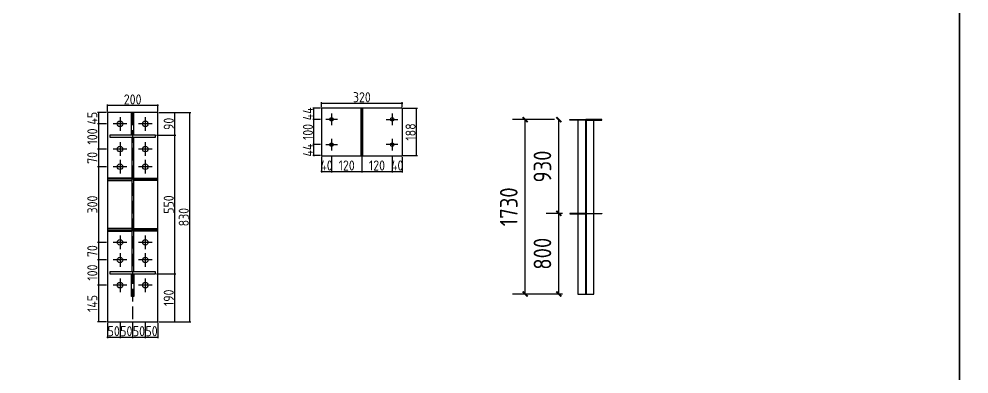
# Model space of a CAD drawing. Extents: x 102162 to 621267, y -39398 to 328893.
# Drawn here: x 306285 to 325102, y 268129 to 275171 of the extents above; entities that cross this region are included whole.
import ezdxf

# ---------------------------------------------------------------- set-up
doc = ezdxf.new("R2010")
doc.units = 0
doc.header["$LTSCALE"] = 1000
doc.header["$MEASUREMENT"] = 0
doc.linetypes.add('DASH', pattern=[0.35, 0.25, -0.1])
doc.styles.get("Standard").update_dxf_attribs({"font": 'gbenor.shx', "bigfont": 'gbcbig.shx'})
doc.dimstyles.get("Standard").update_dxf_attribs({"dimscale": 100, "dimtxt": 3.5, "dimasz": 1, "dimexe": 2.5, "dimexo": 3, "dimgap": 1.5, "dimtad": 1, "dimdec": 0, "dimzin": 0, "dimdsep": 46, "dimtxsty": 'Standard', "dimblk": 'ARCHTICK', "dimcen": 0.09, "dimadec": 0, "dimazin": 0, "dimtfac": 1, "dimtdec": 0, "dimtix": 1, "dimtmove": 2, "dimatfit": 3, "dimfxl": 1, "dimtolj": 1, "dimtzin": 0, "dimarcsym": 0})

# ---------------------------------------------------------------- blocks, each defined once
blk = doc.blocks.new('_ArchTick')
at = {"color": 0, "linetype": 'ByBlock', "const_width": 0.4}
blk.add_lwpolyline([(-0.5, -0.5), (0.5, 0.5)], dxfattribs=at)
blk = doc.blocks.new('*D5952')
at = {"color": 3, "lineweight": -2}
for p, q in [((317053, 271315), (316728, 271315)), ((316978, 269715), (316978, 271315)), ((317053, 269715), (316728, 269715))]:
    blk.add_line(p, q, dxfattribs=at)
at = {"layer": 'Defpoints', "color": 0}
for p in [(316978, 271315), (317353, 271315), (317353, 269715)]:
    blk.add_point(p, dxfattribs=at)
at = {"color": 3, "lineweight": -2, "xscale": 100, "yscale": 100, "zscale": 100}
for p, rotation in [((316978, 271315), 90), ((316978, 269715), 270)]:
    blk.add_blockref('_ArchTick', p, dxfattribs=dict(at, rotation=rotation))
at = {"color": 0, "insert": (316653, 270515), "char_height": 350, "attachment_point": 5, "rotation": 90}
blk.add_mtext('\\A1;800', dxfattribs=at)
blk = doc.blocks.new('*D5953')
at = {"color": 3, "lineweight": -2}
for p, q in [((316893, 273175), (316728, 273175)), ((316978, 271315), (316978, 273175)), ((316893, 271315), (316728, 271315))]:
    blk.add_line(p, q, dxfattribs=at)
at = {"layer": 'Defpoints', "color": 0}
for p in [(316978, 273175), (317193, 273175), (317193, 271315)]:
    blk.add_point(p, dxfattribs=at)
at = {"color": 3, "lineweight": -2, "xscale": 100, "yscale": 100, "zscale": 100}
for p, rotation in [((316978, 273175), 90), ((316978, 271315), 270)]:
    blk.add_blockref('_ArchTick', p, dxfattribs=dict(at, rotation=rotation))
at = {"color": 0, "insert": (316653, 272245), "char_height": 350, "attachment_point": 5, "rotation": 90}
blk.add_mtext('\\A1;930', dxfattribs=at)
blk = doc.blocks.new('*D5917')
at = {"color": 3, "lineweight": -2}
for p, q in [((316893, 273175), (316061, 273175)), ((316311, 269715), (316311, 273175)), ((317053, 269715), (316061, 269715))]:
    blk.add_line(p, q, dxfattribs=at)
at = {"layer": 'Defpoints', "color": 0}
for p in [(316311, 273175), (317193, 273175), (317353, 269715)]:
    blk.add_point(p, dxfattribs=at)
at = {"color": 3, "lineweight": -2, "xscale": 100, "yscale": 100, "zscale": 100}
for p, rotation in [((316311, 273175), 90), ((316311, 269715), 270)]:
    blk.add_blockref('_ArchTick', p, dxfattribs=dict(at, rotation=rotation))
at = {"color": 0, "insert": (315986, 271445), "char_height": 350, "attachment_point": 5, "rotation": 90}
blk.add_mtext('\\A1;1730', dxfattribs=at)
blk = doc.blocks.new('*D5986')
at = {"color": 0, "lineweight": -2}
for p, q in [((308036, 269146), (308036, 268839)), ((308286, 269146), (308286, 268839)), ((308026, 268859), (308296, 268859))]:
    blk.add_line(p, q, dxfattribs=at)
at = {"layer": 'Defpoints', "color": 0}
for p in [(308036, 269166), (308286, 269166), (308286, 268859)]:
    blk.add_point(p, dxfattribs=at)
at = {"color": 0, "lineweight": -2, "xscale": 10, "yscale": 10, "zscale": 10, "rotation": 180}
blk.add_blockref('_ArchTick', (308036, 268859), dxfattribs=at)
at = {"color": 0, "lineweight": -2, "xscale": 10, "yscale": 10, "zscale": 10}
blk.add_blockref('_ArchTick', (308286, 268859), dxfattribs=at)
at = {"color": 0, "insert": (308161, 268979), "char_height": 200, "attachment_point": 5}
blk.add_mtext('\\A1;50', dxfattribs=at)
blk = doc.blocks.new('*D5987')
at = {"color": 0, "lineweight": -2}
for p, q in [((308286, 269146), (308286, 268839)), ((308536, 269146), (308536, 268839)), ((308276, 268859), (308546, 268859))]:
    blk.add_line(p, q, dxfattribs=at)
at = {"layer": 'Defpoints', "color": 0}
for p in [(308286, 269166), (308536, 269166), (308536, 268859)]:
    blk.add_point(p, dxfattribs=at)
at = {"color": 0, "lineweight": -2, "xscale": 10, "yscale": 10, "zscale": 10, "rotation": 180}
blk.add_blockref('_ArchTick', (308286, 268859), dxfattribs=at)
at = {"color": 0, "lineweight": -2, "xscale": 10, "yscale": 10, "zscale": 10}
blk.add_blockref('_ArchTick', (308536, 268859), dxfattribs=at)
at = {"color": 0, "insert": (308411, 268979), "char_height": 200, "attachment_point": 5}
blk.add_mtext('\\A1;50', dxfattribs=at)
blk = doc.blocks.new('*D5988')
at = {"color": 0, "lineweight": -2}
for p, q in [((308536, 269146), (308536, 268839)), ((308786, 269146), (308786, 268839)), ((308526, 268859), (308796, 268859))]:
    blk.add_line(p, q, dxfattribs=at)
at = {"layer": 'Defpoints', "color": 0}
for p in [(308536, 269166), (308786, 269166), (308786, 268859)]:
    blk.add_point(p, dxfattribs=at)
at = {"color": 0, "lineweight": -2, "xscale": 10, "yscale": 10, "zscale": 10, "rotation": 180}
blk.add_blockref('_ArchTick', (308536, 268859), dxfattribs=at)
at = {"color": 0, "lineweight": -2, "xscale": 10, "yscale": 10, "zscale": 10}
blk.add_blockref('_ArchTick', (308786, 268859), dxfattribs=at)
at = {"color": 0, "insert": (308661, 268979), "char_height": 200, "attachment_point": 5}
blk.add_mtext('\\A1;50', dxfattribs=at)
blk = doc.blocks.new('*D5989')
at = {"color": 0, "lineweight": -2}
for p, q in [((308786, 269146), (308786, 268839)), ((309036, 269146), (309036, 268839)), ((308776, 268859), (309046, 268859))]:
    blk.add_line(p, q, dxfattribs=at)
at = {"layer": 'Defpoints', "color": 0}
for p in [(308786, 269166), (309036, 269166), (309036, 268859)]:
    blk.add_point(p, dxfattribs=at)
at = {"color": 0, "lineweight": -2, "xscale": 10, "yscale": 10, "zscale": 10, "rotation": 180}
blk.add_blockref('_ArchTick', (308786, 268859), dxfattribs=at)
at = {"color": 0, "lineweight": -2, "xscale": 10, "yscale": 10, "zscale": 10}
blk.add_blockref('_ArchTick', (309036, 268859), dxfattribs=at)
at = {"color": 0, "insert": (308911, 268979), "char_height": 200, "attachment_point": 5}
blk.add_mtext('\\A1;50', dxfattribs=at)
blk = doc.blocks.new('*D5990')
at = {"color": 0, "lineweight": -2}
for p, q in [((308016, 273316), (307838, 273316)), ((307858, 273316), (307858, 273326)), ((307858, 273316), (307858, 273091)), ((308016, 273091), (307838, 273091)), ((307858, 273091), (307858, 273081))]:
    blk.add_line(p, q, dxfattribs=at)
at = {"layer": 'Defpoints', "color": 0}
for p in [(308036, 273316), (307858, 273091), (308036, 273091)]:
    blk.add_point(p, dxfattribs=at)
at = {"color": 0, "lineweight": -2, "xscale": 10, "yscale": 10, "zscale": 10}
for p, rotation in [((307858, 273316), 270), ((307858, 273091), 90)]:
    blk.add_blockref('_ArchTick', p, dxfattribs=dict(at, rotation=rotation))
at = {"color": 0, "insert": (307738, 273203), "char_height": 200, "attachment_point": 5, "rotation": 90}
blk.add_mtext('\\A1;45', dxfattribs=at)
blk = doc.blocks.new('*D5929')
at = {"color": 0, "lineweight": -2}
for p, q in [((308016, 273091), (307838, 273091)), ((307858, 273101), (307858, 272581)), ((308016, 272591), (307838, 272591))]:
    blk.add_line(p, q, dxfattribs=at)
at = {"layer": 'Defpoints', "color": 0}
for p in [(308036, 273091), (307858, 272591), (308036, 272591)]:
    blk.add_point(p, dxfattribs=at)
at = {"color": 0, "lineweight": -2, "xscale": 10, "yscale": 10, "zscale": 10}
for p, rotation in [((307858, 273091), 90), ((307858, 272591), 270)]:
    blk.add_blockref('_ArchTick', p, dxfattribs=dict(at, rotation=rotation))
at = {"color": 0, "insert": (307738, 272841), "char_height": 200, "attachment_point": 5, "rotation": 90}
blk.add_mtext('\\A1;100', dxfattribs=at)
blk = doc.blocks.new('*D5930')
at = {"color": 0, "lineweight": -2}
for p, q in [((308016, 272591), (307838, 272591)), ((307858, 272601), (307858, 272231)), ((308016, 272241), (307838, 272241))]:
    blk.add_line(p, q, dxfattribs=at)
at = {"layer": 'Defpoints', "color": 0}
for p in [(308036, 272591), (307858, 272241), (308036, 272241)]:
    blk.add_point(p, dxfattribs=at)
at = {"color": 0, "lineweight": -2, "xscale": 10, "yscale": 10, "zscale": 10}
for p, rotation in [((307858, 272591), 90), ((307858, 272241), 270)]:
    blk.add_blockref('_ArchTick', p, dxfattribs=dict(at, rotation=rotation))
at = {"color": 0, "insert": (307738, 272416), "char_height": 200, "attachment_point": 5, "rotation": 90}
blk.add_mtext('\\A1;70', dxfattribs=at)
blk = doc.blocks.new('*D5931')
at = {"color": 0, "lineweight": -2}
for p, q in [((308016, 272241), (307838, 272241)), ((307858, 272251), (307858, 270731)), ((308016, 270741), (307838, 270741))]:
    blk.add_line(p, q, dxfattribs=at)
at = {"layer": 'Defpoints', "color": 0}
for p in [(308036, 272241), (307858, 270741), (308036, 270741)]:
    blk.add_point(p, dxfattribs=at)
at = {"color": 0, "lineweight": -2, "xscale": 10, "yscale": 10, "zscale": 10}
for p, rotation in [((307858, 272241), 90), ((307858, 270741), 270)]:
    blk.add_blockref('_ArchTick', p, dxfattribs=dict(at, rotation=rotation))
at = {"color": 0, "insert": (307738, 271491), "char_height": 200, "attachment_point": 5, "rotation": 90}
blk.add_mtext('\\A1;300', dxfattribs=at)
blk = doc.blocks.new('*D5932')
at = {"color": 0, "lineweight": -2}
for p, q in [((308016, 270741), (307838, 270741)), ((307858, 270751), (307858, 270381)), ((308016, 270391), (307838, 270391))]:
    blk.add_line(p, q, dxfattribs=at)
at = {"layer": 'Defpoints', "color": 0}
for p in [(308036, 270741), (307858, 270391), (308036, 270391)]:
    blk.add_point(p, dxfattribs=at)
at = {"color": 0, "lineweight": -2, "xscale": 10, "yscale": 10, "zscale": 10}
for p, rotation in [((307858, 270741), 90), ((307858, 270391), 270)]:
    blk.add_blockref('_ArchTick', p, dxfattribs=dict(at, rotation=rotation))
at = {"color": 0, "insert": (307738, 270566), "char_height": 200, "attachment_point": 5, "rotation": 90}
blk.add_mtext('\\A1;70', dxfattribs=at)
blk = doc.blocks.new('*D5933')
at = {"color": 0, "lineweight": -2}
for p, q in [((308016, 270391), (307838, 270391)), ((307858, 270401), (307858, 269881)), ((308016, 269891), (307838, 269891))]:
    blk.add_line(p, q, dxfattribs=at)
at = {"layer": 'Defpoints', "color": 0}
for p in [(308036, 270391), (307858, 269891), (308036, 269891)]:
    blk.add_point(p, dxfattribs=at)
at = {"color": 0, "lineweight": -2, "xscale": 10, "yscale": 10, "zscale": 10}
for p, rotation in [((307858, 270391), 90), ((307858, 269891), 270)]:
    blk.add_blockref('_ArchTick', p, dxfattribs=dict(at, rotation=rotation))
at = {"color": 0, "insert": (307738, 270141), "char_height": 200, "attachment_point": 5, "rotation": 90}
blk.add_mtext('\\A1;100', dxfattribs=at)
blk = doc.blocks.new('*D5934')
at = {"color": 0, "lineweight": -2}
for p, q in [((308016, 269891), (307838, 269891)), ((307858, 269901), (307858, 269156)), ((308016, 269166), (307838, 269166))]:
    blk.add_line(p, q, dxfattribs=at)
at = {"layer": 'Defpoints', "color": 0}
for p in [(308036, 269891), (307858, 269166), (308036, 269166)]:
    blk.add_point(p, dxfattribs=at)
at = {"color": 0, "lineweight": -2, "xscale": 10, "yscale": 10, "zscale": 10}
for p, rotation in [((307858, 269891), 90), ((307858, 269166), 270)]:
    blk.add_blockref('_ArchTick', p, dxfattribs=dict(at, rotation=rotation))
at = {"color": 0, "insert": (307738, 269528), "char_height": 200, "attachment_point": 5, "rotation": 90}
blk.add_mtext('\\A1;145', dxfattribs=at)
blk = doc.blocks.new('*D5935')
at = {"color": 0, "lineweight": -2}
for p, q in [((309006, 270116), (309391, 270116)), ((309371, 269156), (309371, 270126)), ((309056, 269166), (309391, 269166))]:
    blk.add_line(p, q, dxfattribs=at)
at = {"layer": 'Defpoints', "color": 0}
for p in [(308986, 270116), (309371, 270116), (309036, 269166)]:
    blk.add_point(p, dxfattribs=at)
at = {"color": 0, "lineweight": -2, "xscale": 10, "yscale": 10, "zscale": 10}
for p, rotation in [((309371, 270116), 90), ((309371, 269166), 270)]:
    blk.add_blockref('_ArchTick', p, dxfattribs=dict(at, rotation=rotation))
at = {"color": 0, "insert": (309251, 269641), "char_height": 200, "attachment_point": 5, "rotation": 90}
blk.add_mtext('\\A1;190', dxfattribs=at)
blk = doc.blocks.new('*D5991')
at = {"color": 0, "lineweight": -2}
for p, q in [((309006, 272866), (309391, 272866)), ((309371, 270106), (309371, 272876)), ((309006, 270116), (309391, 270116))]:
    blk.add_line(p, q, dxfattribs=at)
at = {"layer": 'Defpoints', "color": 0}
for p in [(308986, 272866), (309371, 272866), (308986, 270116)]:
    blk.add_point(p, dxfattribs=at)
at = {"color": 0, "lineweight": -2, "xscale": 10, "yscale": 10, "zscale": 10}
for p, rotation in [((309371, 272866), 90), ((309371, 270116), 270)]:
    blk.add_blockref('_ArchTick', p, dxfattribs=dict(at, rotation=rotation))
at = {"color": 0, "insert": (309251, 271491), "char_height": 200, "attachment_point": 5, "rotation": 90}
blk.add_mtext('\\A1;550', dxfattribs=at)
blk = doc.blocks.new('*D5992')
at = {"color": 0, "lineweight": -2}
for p, q in [((309056, 273316), (309391, 273316)), ((309371, 272856), (309371, 273326)), ((309006, 272866), (309391, 272866))]:
    blk.add_line(p, q, dxfattribs=at)
at = {"layer": 'Defpoints', "color": 0}
for p in [(309036, 273316), (309371, 273316), (308986, 272866)]:
    blk.add_point(p, dxfattribs=at)
at = {"color": 0, "lineweight": -2, "xscale": 10, "yscale": 10, "zscale": 10}
for p, rotation in [((309371, 273316), 90), ((309371, 272866), 270)]:
    blk.add_blockref('_ArchTick', p, dxfattribs=dict(at, rotation=rotation))
at = {"color": 0, "insert": (309251, 273091), "char_height": 200, "attachment_point": 5, "rotation": 90}
blk.add_mtext('\\A1;90', dxfattribs=at)
blk = doc.blocks.new('*D5993')
at = {"color": 0, "lineweight": -2}
for p, q in [((309056, 273316), (309689, 273316)), ((309669, 269156), (309669, 273326)), ((309056, 269166), (309689, 269166))]:
    blk.add_line(p, q, dxfattribs=at)
at = {"layer": 'Defpoints', "color": 0}
for p in [(309036, 273316), (309669, 273316), (309036, 269166)]:
    blk.add_point(p, dxfattribs=at)
at = {"color": 0, "lineweight": -2, "xscale": 10, "yscale": 10, "zscale": 10}
for p, rotation in [((309669, 273316), 90), ((309669, 269166), 270)]:
    blk.add_blockref('_ArchTick', p, dxfattribs=dict(at, rotation=rotation))
at = {"color": 0, "insert": (309549, 271241), "char_height": 200, "attachment_point": 5, "rotation": 90}
blk.add_mtext('\\A1;830', dxfattribs=at)
blk = doc.blocks.new('*D5994')
at = {"color": 0, "lineweight": -2}
for p, q in [((309046, 273455), (308026, 273455)), ((308036, 273336), (308036, 273475)), ((309036, 273336), (309036, 273475))]:
    blk.add_line(p, q, dxfattribs=at)
at = {"layer": 'Defpoints', "color": 0}
for p in [(308036, 273455), (308036, 273316), (309036, 273316)]:
    blk.add_point(p, dxfattribs=at)
at = {"color": 0, "lineweight": -2, "xscale": 10, "yscale": 10, "zscale": 10, "rotation": 180}
blk.add_blockref('_ArchTick', (308036, 273455), dxfattribs=at)
at = {"color": 0, "lineweight": -2, "xscale": 10, "yscale": 10, "zscale": 10}
blk.add_blockref('_ArchTick', (309036, 273455), dxfattribs=at)
at = {"color": 0, "insert": (308536, 273575), "char_height": 200, "attachment_point": 5}
blk.add_mtext('\\A1;200', dxfattribs=at)
blk = doc.blocks.new('*D6003')
at = {"color": 0, "lineweight": -2}
for p, q in [((312276, 272440), (312276, 272125)), ((312476, 272440), (312476, 272125)), ((312276, 272145), (312266, 272145)), ((312276, 272145), (312476, 272145)), ((312476, 272145), (312486, 272145))]:
    blk.add_line(p, q, dxfattribs=at)
at = {"layer": 'Defpoints', "color": 0}
for p in [(312276, 272460), (312476, 272460), (312476, 272145)]:
    blk.add_point(p, dxfattribs=at)
at = {"color": 0, "lineweight": -2, "xscale": 10, "yscale": 10, "zscale": 10}
blk.add_blockref('_ArchTick', (312276, 272145), dxfattribs=at)
at = {"color": 0, "lineweight": -2, "xscale": 10, "yscale": 10, "zscale": 10, "rotation": 180}
blk.add_blockref('_ArchTick', (312476, 272145), dxfattribs=at)
at = {"color": 0, "insert": (312376, 272265), "char_height": 200, "attachment_point": 5}
blk.add_mtext('\\A1;40', dxfattribs=at)
blk = doc.blocks.new('*D6004')
at = {"color": 0, "lineweight": -2}
for p, q in [((312476, 272440), (312476, 272125)), ((313076, 272440), (313076, 272125)), ((312466, 272145), (313086, 272145))]:
    blk.add_line(p, q, dxfattribs=at)
at = {"layer": 'Defpoints', "color": 0}
for p in [(312476, 272460), (313076, 272460), (313076, 272145)]:
    blk.add_point(p, dxfattribs=at)
at = {"color": 0, "lineweight": -2, "xscale": 10, "yscale": 10, "zscale": 10, "rotation": 180}
blk.add_blockref('_ArchTick', (312476, 272145), dxfattribs=at)
at = {"color": 0, "lineweight": -2, "xscale": 10, "yscale": 10, "zscale": 10}
blk.add_blockref('_ArchTick', (313076, 272145), dxfattribs=at)
at = {"color": 0, "insert": (312776, 272265), "char_height": 200, "attachment_point": 5}
blk.add_mtext('\\A1;120', dxfattribs=at)
blk = doc.blocks.new('*D6005')
at = {"color": 0, "lineweight": -2}
for p, q in [((313076, 272440), (313076, 272125)), ((313676, 272440), (313676, 272125)), ((313066, 272145), (313686, 272145))]:
    blk.add_line(p, q, dxfattribs=at)
at = {"layer": 'Defpoints', "color": 0}
for p in [(313076, 272460), (313676, 272460), (313676, 272145)]:
    blk.add_point(p, dxfattribs=at)
at = {"color": 0, "lineweight": -2, "xscale": 10, "yscale": 10, "zscale": 10, "rotation": 180}
blk.add_blockref('_ArchTick', (313076, 272145), dxfattribs=at)
at = {"color": 0, "lineweight": -2, "xscale": 10, "yscale": 10, "zscale": 10}
blk.add_blockref('_ArchTick', (313676, 272145), dxfattribs=at)
at = {"color": 0, "insert": (313376, 272265), "char_height": 200, "attachment_point": 5}
blk.add_mtext('\\A1;120', dxfattribs=at)
blk = doc.blocks.new('*D6006')
at = {"color": 0, "lineweight": -2}
for p, q in [((313676, 272440), (313676, 272125)), ((313876, 272440), (313876, 272125)), ((313676, 272145), (313666, 272145)), ((313676, 272145), (313876, 272145)), ((313876, 272145), (313886, 272145))]:
    blk.add_line(p, q, dxfattribs=at)
at = {"layer": 'Defpoints', "color": 0}
for p in [(313676, 272460), (313876, 272460), (313876, 272145)]:
    blk.add_point(p, dxfattribs=at)
at = {"color": 0, "lineweight": -2, "xscale": 10, "yscale": 10, "zscale": 10}
blk.add_blockref('_ArchTick', (313676, 272145), dxfattribs=at)
at = {"color": 0, "lineweight": -2, "xscale": 10, "yscale": 10, "zscale": 10, "rotation": 180}
blk.add_blockref('_ArchTick', (313876, 272145), dxfattribs=at)
at = {"color": 0, "insert": (313776, 272265), "char_height": 200, "attachment_point": 5}
blk.add_mtext('\\A1;40', dxfattribs=at)
blk = doc.blocks.new('*D6007')
at = {"color": 0, "lineweight": -2}
for p, q in [((312256, 272680), (312107, 272680)), ((312127, 272680), (312127, 272690)), ((312127, 272460), (312127, 272680)), ((312256, 272460), (312107, 272460)), ((312127, 272460), (312127, 272450))]:
    blk.add_line(p, q, dxfattribs=at)
at = {"layer": 'Defpoints', "color": 0}
for p in [(312127, 272680), (312276, 272680), (312276, 272460)]:
    blk.add_point(p, dxfattribs=at)
at = {"color": 0, "lineweight": -2, "xscale": 10, "yscale": 10, "zscale": 10}
for p, rotation in [((312127, 272680), 270), ((312127, 272460), 90)]:
    blk.add_blockref('_ArchTick', p, dxfattribs=dict(at, rotation=rotation))
at = {"color": 0, "insert": (312007, 272570), "char_height": 200, "attachment_point": 5, "rotation": 90}
blk.add_mtext('\\A1;44', dxfattribs=at)
blk = doc.blocks.new('*D6008')
at = {"color": 0, "lineweight": -2}
for p, q in [((312256, 273180), (312107, 273180)), ((312127, 272670), (312127, 273190)), ((312256, 272680), (312107, 272680))]:
    blk.add_line(p, q, dxfattribs=at)
at = {"layer": 'Defpoints', "color": 0}
for p in [(312127, 273180), (312276, 273180), (312276, 272680)]:
    blk.add_point(p, dxfattribs=at)
at = {"color": 0, "lineweight": -2, "xscale": 10, "yscale": 10, "zscale": 10}
for p, rotation in [((312127, 273180), 90), ((312127, 272680), 270)]:
    blk.add_blockref('_ArchTick', p, dxfattribs=dict(at, rotation=rotation))
at = {"color": 0, "insert": (312007, 272930), "char_height": 200, "attachment_point": 5, "rotation": 90}
blk.add_mtext('\\A1;100', dxfattribs=at)
blk = doc.blocks.new('*D6009')
at = {"color": 0, "lineweight": -2}
for p, q in [((312256, 273400), (312107, 273400)), ((312127, 273400), (312127, 273410)), ((312127, 273180), (312127, 273400)), ((312256, 273180), (312107, 273180)), ((312127, 273180), (312127, 273170))]:
    blk.add_line(p, q, dxfattribs=at)
at = {"layer": 'Defpoints', "color": 0}
for p in [(312127, 273400), (312276, 273400), (312276, 273180)]:
    blk.add_point(p, dxfattribs=at)
at = {"color": 0, "lineweight": -2, "xscale": 10, "yscale": 10, "zscale": 10}
for p, rotation in [((312127, 273400), 270), ((312127, 273180), 90)]:
    blk.add_blockref('_ArchTick', p, dxfattribs=dict(at, rotation=rotation))
at = {"color": 0, "insert": (312007, 273290), "char_height": 200, "attachment_point": 5, "rotation": 90}
blk.add_mtext('\\A1;44', dxfattribs=at)
blk = doc.blocks.new('*D6010')
at = {"color": 0, "lineweight": -2}
for p, q in [((312266, 273499), (313886, 273499)), ((312276, 273420), (312276, 273519)), ((313876, 273420), (313876, 273519))]:
    blk.add_line(p, q, dxfattribs=at)
at = {"layer": 'Defpoints', "color": 0}
for p in [(313876, 273499), (312276, 273400), (313876, 273400)]:
    blk.add_point(p, dxfattribs=at)
at = {"color": 0, "lineweight": -2, "xscale": 10, "yscale": 10, "zscale": 10, "rotation": 180}
blk.add_blockref('_ArchTick', (312276, 273499), dxfattribs=at)
at = {"color": 0, "lineweight": -2, "xscale": 10, "yscale": 10, "zscale": 10}
blk.add_blockref('_ArchTick', (313876, 273499), dxfattribs=at)
at = {"color": 0, "insert": (313076, 273619), "char_height": 200, "attachment_point": 5}
blk.add_mtext('\\A1;320', dxfattribs=at)
blk = doc.blocks.new('*D6011')
at = {"color": 0, "lineweight": -2}
for p, q in [((313896, 273400), (314181, 273400)), ((314161, 272450), (314161, 273410)), ((313896, 272460), (314181, 272460))]:
    blk.add_line(p, q, dxfattribs=at)
at = {"layer": 'Defpoints', "color": 0}
for p in [(313876, 273400), (314161, 273400), (313876, 272460)]:
    blk.add_point(p, dxfattribs=at)
at = {"color": 0, "lineweight": -2, "xscale": 10, "yscale": 10, "zscale": 10}
for p, rotation in [((314161, 273400), 90), ((314161, 272460), 270)]:
    blk.add_blockref('_ArchTick', p, dxfattribs=dict(at, rotation=rotation))
at = {"color": 0, "insert": (314041, 272930), "char_height": 200, "attachment_point": 5, "rotation": 90}
blk.add_mtext('\\A1;188', dxfattribs=at)

msp = doc.modelspace()

# ---------------------------------------------------------------- linework, layer by layer
at = {"color": 2}
for p, q in [((308036, 273315.8), (308036, 269165.8)), ((309036, 273315.8), (308036, 273315.8)), ((308286, 273225.8), (308286, 272955.8)), ((308511, 272865.8), (308511, 273315.8)), ((308561, 272865.8), (308561, 273315.8)), ((308786, 273225.8), (308786, 272955.8)), ((309036, 269165.8), (309036, 273315.8)), ((313875.5, 273399.6), (312275.5, 273399.6)), ((312275.5, 273399.6), (312275.5, 272459.6)), ((312475.5, 273294.6), (312475.5, 273064.6)), ((313675.5, 273294.6), (313675.5, 273064.6)), ((313875.5, 273399.6), (313875.5, 272459.6)), ((308421, 273090.8), (308151, 273090.8)), ((308921, 273090.8), (308651, 273090.8)), ((312590.5, 273179.6), (312360.5, 273179.6)), ((313560.5, 273179.6), (313790.5, 273179.6)), ((317192.7, 273163.3), (317192.7, 273175.3)), ((317192.7, 273175.3), (317512.7, 273175.3)), ((317506.7, 273163.3), (317192.7, 273163.3)), ((317832.7, 273175.3), (317512.7, 273175.3)), ((317518.7, 273163.3), (317832.7, 273163.3)), ((317832.7, 273163.3), (317832.7, 273175.3)), ((308286, 272725.8), (308286, 272455.8)), ((308786, 272725.8), (308786, 272455.8)), ((312360.5, 272679.6), (312590.5, 272679.6)), ((312475.5, 272794.6), (312475.5, 272564.6)), ((313790.5, 272679.6), (313560.5, 272679.6)), ((313675.5, 272794.6), (313675.5, 272564.6)), ((308421, 272590.8), (308151, 272590.8)), ((308921, 272590.8), (308651, 272590.8)), ((308286, 272375.8), (308286, 272105.8)), ((308786, 272375.8), (308786, 272105.8)), ((312275.5, 272459.6), (313875.5, 272459.6)), ((308421, 272240.8), (308151, 272240.8)), ((308921, 272240.8), (308651, 272240.8)), ((308521, 272015.8), (308036, 272015.8)), ((308036, 271965.8), (308521, 271965.8)), ((308551, 272015.8), (309036, 272015.8)), ((309036, 271965.8), (308551, 271965.8)), ((317506.7, 271315.3), (317192.7, 271315.3)), ((317192.7, 271315.3), (317192.7, 271303.3)), ((317192.7, 271303.3), (317506.7, 271303.3)), ((317518.7, 271315.3), (317832.7, 271315.3)), ((317832.7, 271303.3), (317518.7, 271303.3)), ((317832.7, 271315.3), (317832.7, 271303.3)), ((308521, 271015.8), (308036, 271015.8)), ((308036, 270965.8), (308521, 270965.8)), ((308551, 271015.8), (309036, 271015.8)), ((309036, 270965.8), (308551, 270965.8)), ((308286, 270875.8), (308286, 270605.8)), ((308786, 270875.8), (308786, 270605.8)), ((308421, 270740.8), (308151, 270740.8)), ((308921, 270740.8), (308651, 270740.8)), ((308286, 270525.8), (308286, 270255.8)), ((308786, 270525.8), (308786, 270255.8)), ((308421, 270390.8), (308151, 270390.8)), ((308921, 270390.8), (308651, 270390.8)), ((308286, 270025.8), (308286, 269755.8)), ((308511, 269665.8), (308511, 270115.8)), ((308561, 270115.8), (308561, 269665.8)), ((308786, 270025.8), (308786, 269755.8)), ((308421, 269890.8), (308151, 269890.8)), ((308921, 269890.8), (308651, 269890.8)), ((308536, 269665.8), (308511, 269665.8)), ((308561, 269665.8), (308536, 269665.8)), ((308036, 269165.8), (309036, 269165.8))]:
    msp.add_line(p, q, dxfattribs=at)
at = {"color": 1, "linetype": 'DASH'}
msp.add_line((308536, 273315.8), (308536, 269165.8), dxfattribs=at)
at = {"color": 6}
for p, q in [((313060.5, 272459.6), (313060.5, 273399.6)), ((313090.5, 272459.6), (313090.5, 273399.6))]:
    msp.add_line(p, q, dxfattribs=at)
for p, q in [((313060.5, 273399.6), (313060.5, 272459.6)), ((313090.5, 273399.6), (313090.5, 272459.6)), ((317352.7, 273163.3), (317352.7, 269715.3)), ((317672.7, 273163.3), (317352.7, 273163.3)), ((317506.7, 273163.3), (317506.7, 269715.3)), ((317518.7, 273163.3), (317518.7, 269715.3)), ((317672.7, 269715.3), (317672.7, 273163.3)), ((317352.7, 269715.3), (317672.7, 269715.3))]:
    msp.add_line(p, q)
at = {"color": 1}
for p, q in [((313075.5, 272459.6), (313075.5, 273399.6)), ((317512.7, 273175.3), (317512.7, 269715.3)), ((309036, 271990.8), (308036, 271990.8)), ((308036, 270990.8), (309036, 270990.8))]:
    msp.add_line(p, q, dxfattribs=at)
at = {"color": 4}
for p, q in [((308536, 272865.8), (308086, 272865.8)), ((308086, 272865.8), (308086, 272825.8)), ((308986, 272865.8), (308536, 272865.8)), ((308986, 272825.8), (308986, 272865.8)), ((308086, 272825.8), (308986, 272825.8)), ((308521, 272825.8), (308521, 270155.8)), ((308551, 272825.8), (308551, 270155.8)), ((308521, 271990.8), (308521, 272015.8)), ((308986, 270155.8), (308086, 270155.8)), ((308086, 270155.8), (308086, 270115.8)), ((308086, 270115.8), (308536, 270115.8)), ((308511, 270115.8), (308561, 270115.8)), ((308536, 270115.8), (308986, 270115.8)), ((308986, 270115.8), (308986, 270155.8))]:
    msp.add_line(p, q, dxfattribs=at)
for points in [[(295211.7, 275601.7), (324911.7, 275601.7), (324911.7, 254601.7), (295211.7, 254601.7)], [(324911.7, 275601.7), (354611.7, 275601.7), (354611.7, 254601.7), (324911.7, 254601.7)]]:
    msp.add_lwpolyline(points, close=True)
at = {"color": 2}
for centre, radius in [((308286, 273090.8), 55), ((308786, 273090.8), 55), ((312475.5, 273179.6), 35), ((313675.5, 273179.6), 35), ((312475.5, 272679.6), 35), ((313675.5, 272679.6), 35), ((308286, 272590.8), 55), ((308786, 272590.8), 55), ((308286, 272240.8), 55), ((308786, 272240.8), 55), ((308286, 270740.8), 55), ((308786, 270740.8), 55), ((308286, 270390.8), 55), ((308786, 270390.8), 55), ((308286, 269890.8), 55), ((308786, 269890.8), 55)]:
    msp.add_circle(centre, radius, dxfattribs=at)

# ---------------------------------------------------------------- dimensions: what is measured, and where the dimension line sits
at = {"color": 4}
for p1, p2, distance, picture, middle in [((309036, 273315.8), (308036, 273315.8), -139, '*D5994', (308536, 273574.8)), ((312275.5, 273399.6), (313875.5, 273399.6), 99.6, '*D6010', (313075.5, 273619.2)), ((309036, 269165.8), (309036, 273315.8), -633.4, '*D5993', (309549.3, 271240.8)), ((313875.5, 272459.6), (313875.5, 273399.6), -285.3, '*D6011', (314040.8, 272929.6))]:
    dim = msp.add_aligned_dim(p1=p1, p2=p2, distance=distance, dimstyle='Standard', override={"dimtxt": 2, "dimasz": 0.1, "dimexe": 0.2, "dimexo": 0.2, "dimgap": 0.2, "dimlfac": 0.2, "dimdle": 0.1}, dxfattribs=at)
    dim.commit()
    dim.dimension.update_dxf_attribs({"geometry": picture, "text_midpoint": middle})
for base, p1, p2, picture, middle in [((312127, 273399.6), (312275.5, 273179.6), (312275.5, 273399.6), '*D6009', (312007, 273289.6)), ((307858, 273090.8), (308036, 273315.8), (308036, 273090.8), '*D5990', (307738, 273203.3)), ((309370.9, 273315.8), (308986, 272865.8), (309036, 273315.8), '*D5992', (309250.9, 273090.8)), ((307858, 272590.8), (308036, 273090.8), (308036, 272590.8), '*D5929', (307738, 272840.8)), ((312127, 273179.6), (312275.5, 272679.6), (312275.5, 273179.6), '*D6008', (312007, 272929.6)), ((309370.9, 272865.8), (308986, 270115.8), (308986, 272865.8), '*D5991', (309250.9, 271490.8)), ((312127, 272679.6), (312275.5, 272459.6), (312275.5, 272679.6), '*D6007', (312007, 272569.6)), ((307858, 272240.8), (308036, 272590.8), (308036, 272240.8), '*D5930', (307738, 272415.8)), ((307858, 270740.8), (308036, 272240.8), (308036, 270740.8), '*D5931', (307738, 271490.8)), ((307858, 270390.8), (308036, 270740.8), (308036, 270390.8), '*D5932', (307738, 270565.8)), ((307858, 269890.8), (308036, 270390.8), (308036, 269890.8), '*D5933', (307738, 270140.8)), ((309370.9, 270115.8), (309036, 269165.8), (308986, 270115.8), '*D5935', (309250.9, 269640.8)), ((307858, 269165.8), (308036, 269890.8), (308036, 269165.8), '*D5934', (307738, 269528.3))]:
    dim = msp.add_linear_dim(base=base, p1=p1, p2=p2, angle=90, dimstyle='Standard', override={"dimtxt": 2, "dimasz": 0.1, "dimexe": 0.2, "dimexo": 0.2, "dimgap": 0.2, "dimlfac": 0.2, "dimdle": 0.1}, dxfattribs=at)
    dim.commit()
    dim.dimension.update_dxf_attribs({"geometry": picture, "text_midpoint": middle})
for base, p1, p2, picture, middle in [((316311.2, 273175.3), (317352.7, 269715.3), (317192.7, 273175.3), '*D5917', (315986.2, 271445.3)), ((316977.6, 273175.3), (317192.7, 271315.3), (317192.7, 273175.3), '*D5953', (316652.6, 272245.3)), ((316977.6, 271315.3), (317352.7, 269715.3), (317352.7, 271315.3), '*D5952', (316652.6, 270515.3))]:
    dim = msp.add_linear_dim(base=base, p1=p1, p2=p2, angle=90, dimstyle='Standard', override={"dimlfac": 0.5, "dimclrd": 3, "dimclre": 3})
    dim.commit()
    dim.dimension.update_dxf_attribs({"geometry": picture, "text_midpoint": middle})
for base, p1, p2, picture, middle in [((312475.5, 272144.7), (312275.5, 272459.6), (312475.5, 272459.6), '*D6003', (312375.5, 272264.7)), ((313075.5, 272144.7), (312475.5, 272459.6), (313075.5, 272459.6), '*D6004', (312775.5, 272264.7)), ((313675.5, 272144.7), (313075.5, 272459.6), (313675.5, 272459.6), '*D6005', (313375.5, 272264.7)), ((313875.5, 272144.7), (313675.5, 272459.6), (313875.5, 272459.6), '*D6006', (313775.5, 272264.7)), ((308286, 268859.3), (308036, 269165.8), (308286, 269165.8), '*D5986', (308161, 268979.3)), ((308536, 268859.3), (308286, 269165.8), (308536, 269165.8), '*D5987', (308411, 268979.3)), ((308786, 268859.3), (308536, 269165.8), (308786, 269165.8), '*D5988', (308661, 268979.3)), ((309036, 268859.3), (308786, 269165.8), (309036, 269165.8), '*D5989', (308911, 268979.3))]:
    dim = msp.add_linear_dim(base=base, p1=p1, p2=p2, dimstyle='Standard', override={"dimtxt": 2, "dimasz": 0.1, "dimexe": 0.2, "dimexo": 0.2, "dimgap": 0.2, "dimlfac": 0.2, "dimdle": 0.1}, dxfattribs=at)
    dim.commit()
    dim.dimension.update_dxf_attribs({"geometry": picture, "text_midpoint": middle})

doc.saveas('drawing.dxf')
